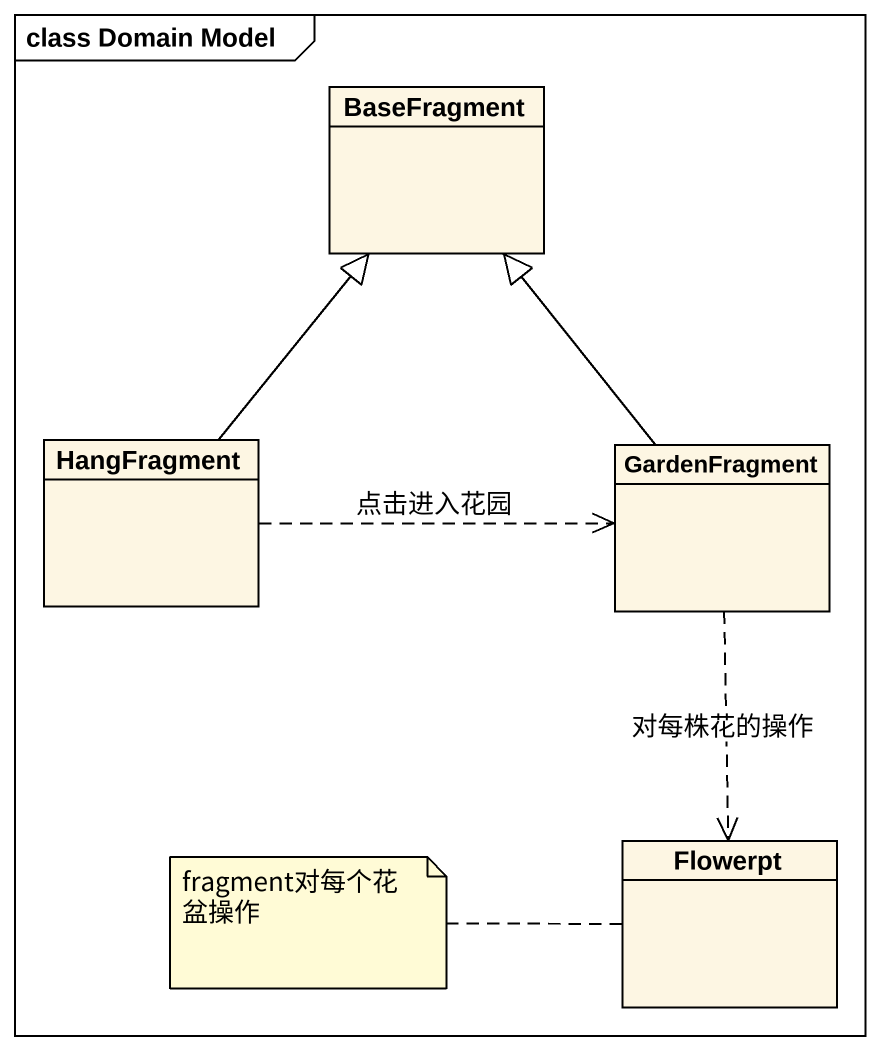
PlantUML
@startuml
mainframe class Domain Model
hide circle
hide empty members
class BaseFragment
class HangFragment
class GardenFragment
class Flowerpt
HangFragment -up-|> BaseFragment
HangFragment .right.> GardenFragment : 点击进入花园
GardenFragment -up-|> BaseFragment
GardenFragment ..> Flowerpt : 对每株花的操作
note left of Flowerpt : fragment对每个花盆操作
@enduml
